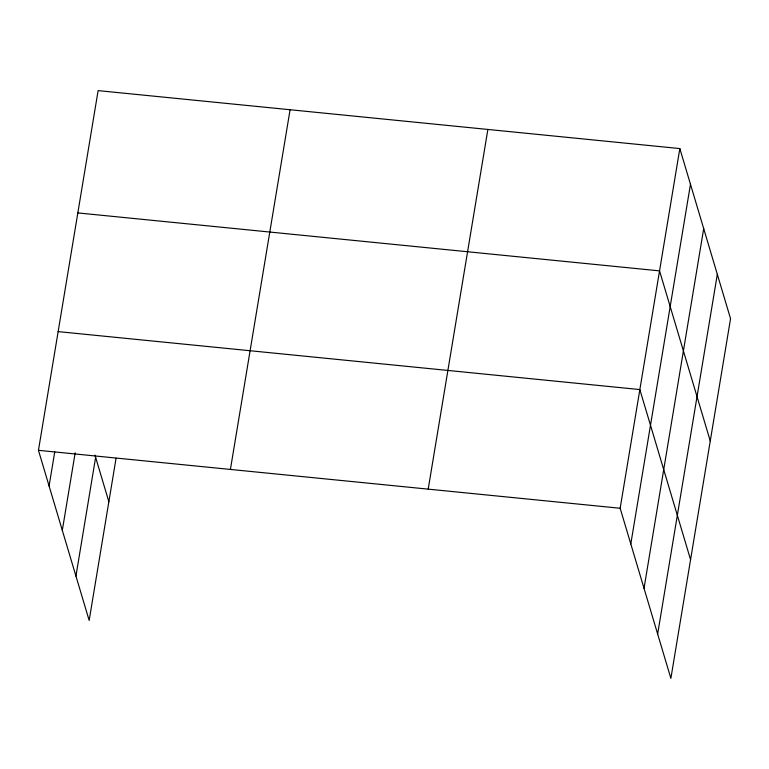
<?xml version="1.0" encoding="UTF-8"?>
<svg xmlns="http://www.w3.org/2000/svg" width="769" height="769" viewBox="0 0 769 769"><rect width="100%" height="100%" fill="white"/><g stroke="black" fill="none" stroke-linecap="round" stroke-linejoin="round"><path stroke-width="1.15" d="M116.071 458.247L89.166 620.429L38.45 450.317L98.124 90.617L679.834 148.571L730.55 318.683L670.876 678.383L620.16 508.261L679.834 148.571M49.081 485.989L54.743 451.903M62.308 530.35L75.179 452.787M75.939 576.068L95.625 457.363M230.412 469.436L290.086 109.746M428.198 489.142L487.873 129.442M630.801 543.943L690.475 184.243M644.028 588.304L703.693 228.614M657.649 634.012L717.323 274.322M77.832 212.917L659.552 270.871L710.258 440.983M58.146 331.612L639.856 389.566L690.572 559.678M38.45 450.317L620.16 508.261M94.952 455.075L108.852 501.734"/></g></svg>
